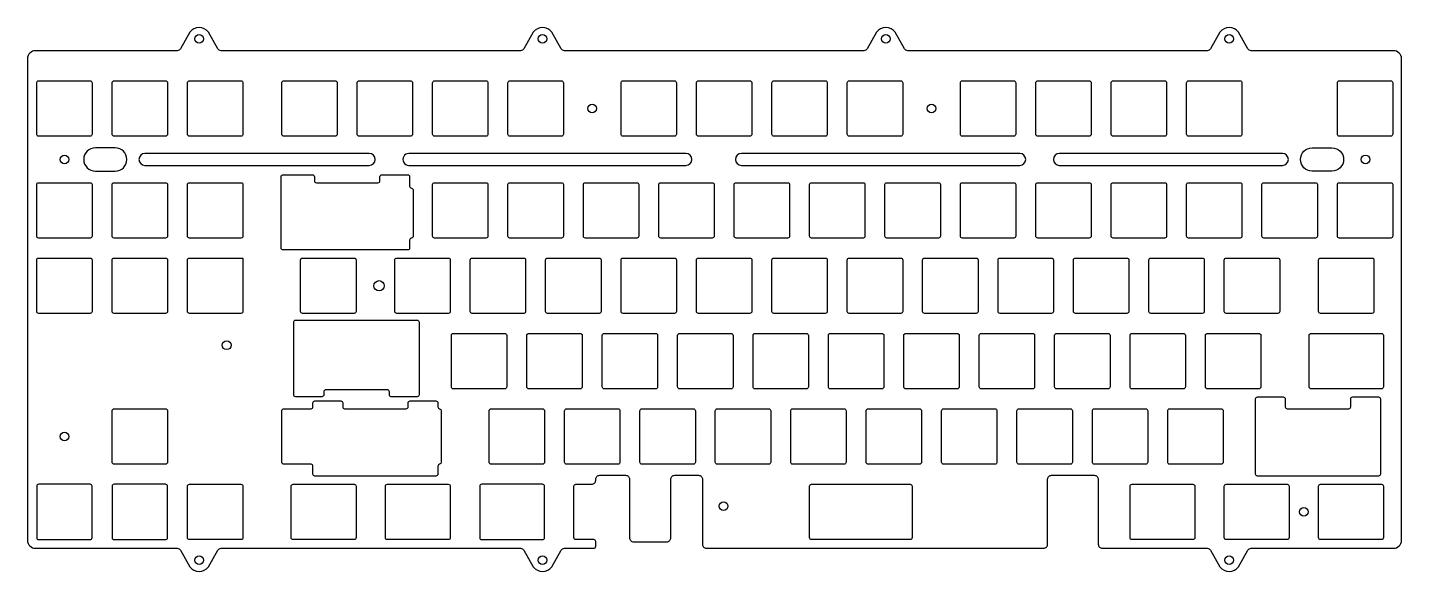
# Model space of a CAD drawing. Header units: millimetres. Extents: x -347 to 0, y -132 to 6.
import ezdxf

# ---------------------------------------------------------------- set-up
doc = ezdxf.new("R2010")
doc.units = ezdxf.units.MM
doc.layers.get('0').update_dxf_attribs({"linetype": 'CONTINUOUS'})

msp = doc.modelspace()

# ---------------------------------------------------------------- linework, layer by layer
for points in [[(-298.37, -125.73), (-222.78, -125.73, -0.269353), (-221.92, -126.24), (-219.53, -130.41, 0.511628), (-214.87, -130.41), (-212.49, -126.24, -0.269353), (-211.62, -125.73), (-204.26, -125.73, 0.414214), (-203.76, -125.23), (-203.76, -124.03, 0.414214), (-204.26, -123.53), (-208.76, -123.53, -0.414214), (-209.26, -123.03), (-209.26, -110.03, -0.414214), (-208.76, -109.53), (-204.76, -109.53, 0.414214), (-203.76, -108.53), (-203.76, -108.28, -0.414214), (-202.76, -107.28), (-196.21, -107.28, -0.414214), (-195.21, -108.28), (-195.21, -123.08, 0.414214), (-194.21, -124.08), (-185.79, -124.08, 0.414214), (-184.79, -123.08), (-184.79, -108.28, -0.414214), (-183.79, -107.28), (-177.79, -107.28, -0.414214), (-176.79, -108.28), (-176.79, -124.73, 0.414214), (-175.79, -125.73), (-90.58, -125.73, 0.414214), (-89.58, -124.73), (-89.58, -108.28, -0.414214), (-88.58, -107.28), (-77.79, -107.28, -0.414214), (-76.79, -108.28), (-76.79, -124.73, 0.414214), (-75.79, -125.73), (-49.3, -125.73, -0.269353), (-48.43, -126.24), (-46.04, -130.41, 0.511628), (-41.38, -130.41), (-39, -126.24, -0.269353), (-38.13, -125.73), (-2.18, -125.73, 0.414214), (-0.18, -123.73), (-0.18, -1.97, 0.414214), (-2.18, 0.03), (-38.13, 0.03, -0.269353), (-39, 0.53), (-41.38, 4.71, 0.511628), (-46.04, 4.71), (-48.43, 0.53, -0.269353), (-49.3, 0.03), (-124.88, 0.03, -0.269353), (-125.75, 0.53), (-128.13, 4.71, 0.511628), (-132.79, 4.71), (-135.17, 0.53, -0.269353), (-136.04, 0.03), (-211.62, 0.03, -0.269353), (-212.49, 0.53), (-214.87, 4.71, 0.511628), (-219.53, 4.71), (-221.92, 0.53, -0.269353), (-222.78, 0.03), (-298.37, 0.03, -0.269353), (-299.24, 0.53), (-301.62, 4.71, 0.511628), (-306.28, 4.71), (-308.66, 0.53, -0.269353), (-309.53, 0.03), (-345.32, 0.03, 0.414214), (-347.32, -1.97), (-347.32, -123.73, 0.414214), (-345.32, -125.73), (-309.53, -125.73, -0.269353), (-308.66, -126.24), (-306.28, -130.41, 0.511628), (-301.62, -130.41), (-299.24, -126.24, -0.269353)], [(-330.99, -8.08), (-330.99, -21.08, -0.414214), (-331.49, -21.58), (-344.49, -21.58, -0.414214), (-344.99, -21.08), (-344.99, -8.08, -0.414214), (-344.49, -7.58), (-331.49, -7.58, -0.414214)], [(-311.94, -8.08), (-311.94, -21.08, -0.414214), (-312.44, -21.58), (-325.44, -21.58, -0.414214), (-325.94, -21.08), (-325.94, -8.08, -0.414214), (-325.44, -7.58), (-312.44, -7.58, -0.414214)], [(-292.89, -8.08), (-292.89, -21.08, -0.414214), (-293.39, -21.58), (-306.39, -21.58, -0.414214), (-306.89, -21.08), (-306.89, -8.08, -0.414214), (-306.39, -7.58), (-293.39, -7.58, -0.414214)], [(-269.08, -8.08), (-269.08, -21.08, -0.414214), (-269.58, -21.58), (-282.58, -21.58, -0.414214), (-283.08, -21.08), (-283.08, -8.08, -0.414214), (-282.58, -7.58), (-269.58, -7.58, -0.414214)], [(-250.03, -8.08), (-250.03, -21.08, -0.414214), (-250.53, -21.58), (-263.53, -21.58, -0.414214), (-264.03, -21.08), (-264.03, -8.08, -0.414214), (-263.53, -7.58), (-250.53, -7.58, -0.414214)], [(-230.98, -8.08), (-230.98, -21.08, -0.414214), (-231.48, -21.58), (-244.48, -21.58, -0.414214), (-244.98, -21.08), (-244.98, -8.08, -0.414214), (-244.48, -7.58), (-231.48, -7.58, -0.414214)], [(-211.93, -8.08), (-211.93, -21.08, -0.414214), (-212.43, -21.58), (-225.43, -21.58, -0.414214), (-225.93, -21.08), (-225.93, -8.08, -0.414214), (-225.43, -7.58), (-212.43, -7.58, -0.414214)], [(-183.36, -8.08), (-183.36, -21.08, -0.414214), (-183.86, -21.58), (-196.86, -21.58, -0.414214), (-197.36, -21.08), (-197.36, -8.08, -0.414214), (-196.86, -7.58), (-183.86, -7.58, -0.414214)], [(-164.31, -8.08), (-164.31, -21.08, -0.414214), (-164.81, -21.58), (-177.81, -21.58, -0.414214), (-178.31, -21.08), (-178.31, -8.08, -0.414214), (-177.81, -7.58), (-164.81, -7.58, -0.414214)], [(-145.26, -8.08), (-145.26, -21.08, -0.414214), (-145.76, -21.58), (-158.76, -21.58, -0.414214), (-159.26, -21.08), (-159.26, -8.08, -0.414214), (-158.76, -7.58), (-145.76, -7.58, -0.414214)], [(-126.21, -8.08), (-126.21, -21.08, -0.414214), (-126.71, -21.58), (-139.71, -21.58, -0.414214), (-140.21, -21.08), (-140.21, -8.08, -0.414214), (-139.71, -7.58), (-126.71, -7.58, -0.414214)], [(-97.63, -8.08), (-97.63, -21.08, -0.414214), (-98.13, -21.58), (-111.13, -21.58, -0.414214), (-111.63, -21.08), (-111.63, -8.08, -0.414214), (-111.13, -7.58), (-98.13, -7.58, -0.414214)], [(-78.58, -8.08), (-78.58, -21.08, -0.414214), (-79.08, -21.58), (-92.08, -21.58, -0.414214), (-92.58, -21.08), (-92.58, -8.08, -0.414214), (-92.08, -7.58), (-79.08, -7.58, -0.414214)], [(-59.53, -8.08), (-59.53, -21.08, -0.414214), (-60.03, -21.58), (-73.03, -21.58, -0.414214), (-73.53, -21.08), (-73.53, -8.08, -0.414214), (-73.03, -7.58), (-60.03, -7.58, -0.414214)], [(-40.48, -8.08), (-40.48, -21.08, -0.414214), (-40.98, -21.58), (-53.98, -21.58, -0.414214), (-54.48, -21.08), (-54.48, -8.08, -0.414214), (-53.98, -7.58), (-40.98, -7.58, -0.414214)], [(-15.88, -7.58), (-2.88, -7.58, -0.414214), (-2.38, -8.08), (-2.38, -21.08, -0.414214), (-2.88, -21.58), (-15.88, -21.58, -0.414214), (-16.38, -21.08), (-16.38, -8.08, -0.414214)], [(-325.16, -30.41, 1), (-325.16, -24.51), (-330.16, -24.51, 1), (-330.16, -30.41)], [(-260.98, -28.96, 1), (-260.98, -25.96), (-317.66, -25.96, 1), (-317.66, -28.96)], [(-250.98, -25.96, 1.000001), (-250.98, -28.96), (-180.96, -28.96, 1), (-180.96, -25.96)], [(-96.63, -28.96, 0.999999), (-96.63, -25.96), (-166.96, -25.96, 1), (-166.96, -28.96)], [(-86.63, -25.96, 1), (-86.63, -28.96), (-30.26, -28.96, 1), (-30.26, -25.96)], [(-22.76, -24.51), (-17.76, -24.51, -1), (-17.76, -30.41), (-22.76, -30.41, -1)], [(-344.99, -46.83), (-344.99, -33.83, -0.414214), (-344.49, -33.33), (-331.49, -33.33, -0.414214), (-330.99, -33.83), (-330.99, -46.83, -0.414214), (-331.49, -47.33), (-344.49, -47.33, -0.414214)], [(-312.44, -47.33), (-325.44, -47.33, -0.414214), (-325.94, -46.83), (-325.94, -33.83, -0.414214), (-325.44, -33.33), (-312.44, -33.33, -0.414214), (-311.94, -33.83), (-311.94, -46.83, -0.414214)], [(-306.89, -46.83), (-306.89, -33.83, -0.414214), (-306.39, -33.33), (-293.39, -33.33, -0.414214), (-292.89, -33.83), (-292.89, -46.83, -0.414214), (-293.39, -47.33), (-306.39, -47.33, -0.414214)], [(-250.78, -34.21, 0.385337), (-250.33, -34.71, -0.385337), (-249.88, -35.21), (-249.88, -46.84, -0.385337), (-250.33, -47.34, 0.385337), (-250.78, -47.83), (-250.78, -49.83, -0.414214), (-251.28, -50.33), (-282.73, -50.33, -0.414214), (-283.23, -49.83), (-283.23, -31.83, -0.414214), (-282.73, -31.33), (-275.33, -31.33, -0.414214), (-274.83, -31.83), (-274.83, -32.83, 0.414214), (-274.33, -33.33), (-258.78, -33.33, 0.414214), (-258.28, -32.83), (-258.28, -31.83, -0.414214), (-257.78, -31.33), (-251.28, -31.33, -0.414214), (-250.78, -31.83)], [(-244.98, -46.83), (-244.98, -33.83, -0.414214), (-244.48, -33.33), (-231.48, -33.33, -0.414214), (-230.98, -33.83), (-230.98, -46.83, -0.414214), (-231.48, -47.33), (-244.48, -47.33, -0.414214)], [(-212.43, -47.33), (-225.43, -47.33, -0.414214), (-225.93, -46.83), (-225.93, -33.83, -0.414214), (-225.43, -33.33), (-212.43, -33.33, -0.414214), (-211.93, -33.83), (-211.93, -46.83, -0.414214)], [(-193.38, -47.33), (-206.38, -47.33, -0.414214), (-206.88, -46.83), (-206.88, -33.83, -0.414214), (-206.38, -33.33), (-193.38, -33.33, -0.414214), (-192.88, -33.83), (-192.88, -46.83, -0.414214)], [(-174.33, -47.33), (-187.33, -47.33, -0.414214), (-187.83, -46.83), (-187.83, -33.83, -0.414214), (-187.33, -33.33), (-174.33, -33.33, -0.414214), (-173.83, -33.83), (-173.83, -46.83, -0.414214)], [(-155.28, -47.33), (-168.28, -47.33, -0.414214), (-168.78, -46.83), (-168.78, -33.83, -0.414214), (-168.28, -33.33), (-155.28, -33.33, -0.414214), (-154.78, -33.83), (-154.78, -46.83, -0.414214)], [(-136.23, -47.33), (-149.23, -47.33, -0.414214), (-149.73, -46.83), (-149.73, -33.83, -0.414214), (-149.23, -33.33), (-136.23, -33.33, -0.414214), (-135.73, -33.83), (-135.73, -46.83, -0.414214)], [(-117.18, -47.33), (-130.18, -47.33, -0.414214), (-130.68, -46.83), (-130.68, -33.83, -0.414214), (-130.18, -33.33), (-117.18, -33.33, -0.414214), (-116.68, -33.83), (-116.68, -46.83, -0.414214)], [(-98.13, -47.33), (-111.13, -47.33, -0.414214), (-111.63, -46.83), (-111.63, -33.83, -0.414214), (-111.13, -33.33), (-98.13, -33.33, -0.414214), (-97.63, -33.83), (-97.63, -46.83, -0.414214)], [(-79.08, -47.33), (-92.08, -47.33, -0.414214), (-92.58, -46.83), (-92.58, -33.83, -0.414214), (-92.08, -33.33), (-79.08, -33.33, -0.414214), (-78.58, -33.83), (-78.58, -46.83, -0.414214)], [(-60.03, -47.33), (-73.03, -47.33, -0.414214), (-73.53, -46.83), (-73.53, -33.83, -0.414214), (-73.03, -33.33), (-60.03, -33.33, -0.414214), (-59.53, -33.83), (-59.53, -46.83, -0.414214)], [(-40.98, -47.33), (-53.98, -47.33, -0.414214), (-54.48, -46.83), (-54.48, -33.83, -0.414214), (-53.98, -33.33), (-40.98, -33.33, -0.414214), (-40.48, -33.83), (-40.48, -46.83, -0.414214)], [(-21.93, -47.33), (-34.93, -47.33, -0.414214), (-35.43, -46.83), (-35.43, -33.83, -0.414214), (-34.93, -33.33), (-21.93, -33.33, -0.414214), (-21.43, -33.83), (-21.43, -46.83, -0.414214)], [(-16.38, -46.83), (-16.38, -33.83, -0.414214), (-15.88, -33.33), (-2.88, -33.33, -0.414214), (-2.38, -33.83), (-2.38, -46.83, -0.414214), (-2.88, -47.33), (-15.88, -47.33, -0.414214)], [(-344.99, -65.88), (-344.99, -52.88, -0.414214), (-344.49, -52.38), (-331.49, -52.38, -0.414214), (-330.99, -52.88), (-330.99, -65.88, -0.414214), (-331.49, -66.38), (-344.49, -66.38, -0.414214)], [(-312.44, -66.38), (-325.44, -66.38, -0.414214), (-325.94, -65.88), (-325.94, -52.88, -0.414214), (-325.44, -52.38), (-312.44, -52.38, -0.414214), (-311.94, -52.88), (-311.94, -65.88, -0.414214)], [(-293.39, -66.38), (-306.39, -66.38, -0.414214), (-306.89, -65.88), (-306.89, -52.88, -0.414214), (-306.39, -52.38), (-292.89, -52.38), (-292.89, -65.88, -0.414214)], [(-264.82, -66.38), (-277.82, -66.38, -0.414214), (-278.32, -65.88), (-278.32, -52.88, -0.414214), (-277.82, -52.38), (-264.82, -52.38, -0.414214), (-264.32, -52.88), (-264.32, -65.88, -0.414214)], [(-241.01, -66.38), (-254.01, -66.38, -0.414214), (-254.51, -65.88), (-254.51, -52.88, -0.414214), (-254.01, -52.38), (-241.01, -52.38, -0.414214), (-240.51, -52.88), (-240.51, -65.88, -0.414214)], [(-221.96, -66.38), (-234.96, -66.38, -0.414214), (-235.46, -65.88), (-235.46, -52.88, -0.414214), (-234.96, -52.38), (-221.96, -52.38, -0.414214), (-221.46, -52.88), (-221.46, -65.88, -0.414214)], [(-202.91, -66.38), (-215.91, -66.38, -0.414214), (-216.41, -65.88), (-216.41, -52.88, -0.414214), (-215.91, -52.38), (-202.91, -52.38, -0.414214), (-202.41, -52.88), (-202.41, -65.88, -0.414214)], [(-183.86, -66.38), (-196.86, -66.38, -0.414214), (-197.36, -65.88), (-197.36, -52.88, -0.414214), (-196.86, -52.38), (-183.86, -52.38, -0.414214), (-183.36, -52.88), (-183.36, -65.88, -0.414214)], [(-164.81, -66.38), (-177.81, -66.38, -0.414214), (-178.31, -65.88), (-178.31, -52.88, -0.414214), (-177.81, -52.38), (-164.81, -52.38, -0.414214), (-164.31, -52.88), (-164.31, -65.88, -0.414214)], [(-145.76, -66.38), (-158.76, -66.38, -0.414214), (-159.26, -65.88), (-159.26, -52.88, -0.414214), (-158.76, -52.38), (-145.76, -52.38, -0.414214), (-145.26, -52.88), (-145.26, -65.88, -0.414214)], [(-126.71, -66.38), (-139.71, -66.38, -0.414214), (-140.21, -65.88), (-140.21, -52.88, -0.414214), (-139.71, -52.38), (-126.71, -52.38, -0.414214), (-126.21, -52.88), (-126.21, -65.88, -0.414214)], [(-107.66, -66.38), (-120.66, -66.38, -0.414214), (-121.16, -65.88), (-121.16, -52.88, -0.414214), (-120.66, -52.38), (-107.66, -52.38, -0.414214), (-107.16, -52.88), (-107.16, -65.88, -0.414214)], [(-88.61, -66.38), (-101.61, -66.38, -0.414214), (-102.11, -65.88), (-102.11, -52.88, -0.414214), (-101.61, -52.38), (-88.61, -52.38, -0.414214), (-88.11, -52.88), (-88.11, -65.88, -0.414214)], [(-69.56, -66.38), (-82.56, -66.38, -0.414214), (-83.06, -65.88), (-83.06, -52.88, -0.414214), (-82.56, -52.38), (-69.56, -52.38, -0.414214), (-69.06, -52.88), (-69.06, -65.88, -0.414214)], [(-50.51, -66.38), (-63.51, -66.38, -0.414214), (-64.01, -65.88), (-64.01, -52.88, -0.414214), (-63.51, -52.38), (-50.51, -52.38, -0.414214), (-50.01, -52.88), (-50.01, -65.88, -0.414214)], [(-31.46, -66.38), (-44.46, -66.38, -0.414214), (-44.96, -65.88), (-44.96, -52.88, -0.414214), (-44.46, -52.38), (-31.46, -52.38, -0.414214), (-30.96, -52.88), (-30.96, -65.88, -0.414214)], [(-21.14, -65.88), (-21.14, -52.88, -0.414214), (-20.64, -52.38), (-7.64, -52.38, -0.414214), (-7.14, -52.88), (-7.14, -65.88, -0.414214), (-7.64, -66.38), (-20.64, -66.38, -0.414214)], [(-255.9, -86.18, 0.414214), (-256.4, -85.68), (-271.95, -85.68, 0.414214), (-272.45, -86.18), (-272.45, -86.93, -0.414214), (-272.95, -87.43), (-279.55, -87.43, -0.414214), (-280.05, -86.93), (-280.05, -68.58, -0.414214), (-279.55, -68.08), (-248.9, -68.08, -0.414214), (-248.4, -68.58), (-248.4, -86.93, -0.414214), (-248.9, -87.43), (-255.4, -87.43, -0.414214), (-255.9, -86.93)], [(-226.22, -71.93), (-226.22, -84.93, -0.414214), (-226.72, -85.43), (-239.72, -85.43, -0.414214), (-240.22, -84.93), (-240.22, -71.93, -0.414214), (-239.72, -71.43), (-226.72, -71.43, -0.414214)], [(-220.67, -71.43), (-207.67, -71.43, -0.414214), (-207.17, -71.93), (-207.17, -84.93, -0.414214), (-207.67, -85.43), (-220.67, -85.43, -0.414214), (-221.17, -84.93), (-221.17, -71.93, -0.414214)], [(-201.62, -71.43), (-188.62, -71.43, -0.414214), (-188.12, -71.93), (-188.12, -84.93, -0.414214), (-188.62, -85.43), (-201.62, -85.43, -0.414214), (-202.12, -84.93), (-202.12, -71.93, -0.414214)], [(-182.57, -71.43), (-169.57, -71.43, -0.414214), (-169.07, -71.93), (-169.07, -84.93, -0.414214), (-169.57, -85.43), (-182.57, -85.43, -0.414214), (-183.07, -84.93), (-183.07, -71.93, -0.414214)], [(-163.52, -71.43), (-150.52, -71.43, -0.414214), (-150.02, -71.93), (-150.02, -84.93, -0.414214), (-150.52, -85.43), (-163.52, -85.43, -0.414214), (-164.02, -84.93), (-164.02, -71.93, -0.414214)], [(-144.47, -71.43), (-131.47, -71.43, -0.414214), (-130.97, -71.93), (-130.97, -84.93, -0.414214), (-131.47, -85.43), (-144.47, -85.43, -0.414214), (-144.97, -84.93), (-144.97, -71.93, -0.414214)], [(-125.42, -71.43), (-112.42, -71.43, -0.414214), (-111.92, -71.93), (-111.92, -84.93, -0.414214), (-112.42, -85.43), (-125.42, -85.43, -0.414214), (-125.92, -84.93), (-125.92, -71.93, -0.414214)], [(-106.37, -71.43), (-93.37, -71.43, -0.414214), (-92.87, -71.93), (-92.87, -84.93, -0.414214), (-93.37, -85.43), (-106.37, -85.43, -0.414214), (-106.87, -84.93), (-106.87, -71.93, -0.414214)], [(-87.32, -71.43), (-74.32, -71.43, -0.414214), (-73.82, -71.93), (-73.82, -84.93, -0.414214), (-74.32, -85.43), (-87.32, -85.43, -0.414214), (-87.82, -84.93), (-87.82, -71.93, -0.414214)], [(-68.27, -71.43), (-55.27, -71.43, -0.414214), (-54.77, -71.93), (-54.77, -84.93, -0.414214), (-55.27, -85.43), (-68.27, -85.43, -0.414214), (-68.77, -84.93), (-68.77, -71.93, -0.414214)], [(-49.22, -71.43), (-36.22, -71.43, -0.414214), (-35.72, -71.93), (-35.72, -84.93, -0.414214), (-36.22, -85.43), (-49.22, -85.43, -0.414214), (-49.72, -84.93), (-49.72, -71.93, -0.414214)], [(-23.02, -71.43), (-5.26, -71.43, -0.414214), (-4.76, -71.93), (-4.76, -84.93, -0.414214), (-5.26, -85.43), (-23.02, -85.43, -0.414214), (-23.52, -84.93), (-23.52, -71.93, -0.414214)], [(-267.69, -89.98, 0.414214), (-267.19, -90.48), (-251.64, -90.48, 0.414214), (-251.14, -89.98), (-251.14, -88.98, -0.414214), (-250.64, -88.48), (-244.14, -88.48, -0.414214), (-243.64, -88.98), (-243.64, -90, 0.370864), (-243.21, -90.49, -0.370864), (-242.79, -90.98), (-242.79, -103.98, -0.370864), (-243.21, -104.48, 0.370864), (-243.64, -104.97), (-243.64, -106.98, -0.414214), (-244.14, -107.48), (-274.69, -107.48, -0.414214), (-275.19, -106.98), (-275.19, -104.98, 0.414214), (-275.69, -104.48), (-282.58, -104.48, -0.414214), (-283.08, -103.98), (-283.08, -90.98, -0.414214), (-282.58, -90.48), (-275.69, -90.48, 0.414214), (-275.19, -89.98), (-275.19, -88.98, -0.414214), (-274.69, -88.48), (-268.19, -88.48, -0.414214), (-267.69, -88.98)], [(-29.56, -89.98, 0.414214), (-29.06, -90.48), (-13.51, -90.48, 0.414214), (-13.01, -89.98), (-13.01, -87.98, -0.414214), (-12.51, -87.48), (-6.01, -87.48, -0.414214), (-5.51, -87.98), (-5.51, -106.98, -0.414214), (-6.01, -107.48), (-36.56, -107.48, -0.414214), (-37.06, -106.98), (-37.06, -87.98, -0.414214), (-36.56, -87.48), (-30.06, -87.48, -0.414214), (-29.56, -87.98)], [(-325.94, -103.98), (-325.94, -90.98, -0.414214), (-325.44, -90.48), (-312.44, -90.48, -0.414214), (-311.94, -90.98), (-311.94, -103.98, -0.414214), (-312.44, -104.48), (-325.44, -104.48, -0.414214)], [(-230.69, -103.98), (-230.69, -90.98, -0.414214), (-230.19, -90.48), (-217.19, -90.48, -0.414214), (-216.69, -90.98), (-216.69, -103.98, -0.414214), (-217.19, -104.48), (-230.19, -104.48, -0.414214)], [(-211.64, -103.98), (-211.64, -90.98, -0.414214), (-211.14, -90.48), (-198.14, -90.48, -0.414214), (-197.64, -90.98), (-197.64, -103.98, -0.414214), (-198.14, -104.48), (-211.14, -104.48, -0.414214)], [(-192.59, -103.98), (-192.59, -90.98, -0.414214), (-192.09, -90.48), (-179.09, -90.48, -0.414214), (-178.59, -90.98), (-178.59, -103.98, -0.414214), (-179.09, -104.48), (-192.09, -104.48, -0.414214)], [(-173.54, -103.98), (-173.54, -90.98, -0.414214), (-173.04, -90.48), (-160.04, -90.48, -0.414214), (-159.54, -90.98), (-159.54, -103.98, -0.414214), (-160.04, -104.48), (-173.04, -104.48, -0.414214)], [(-154.49, -103.98), (-154.49, -90.98, -0.414214), (-153.99, -90.48), (-140.99, -90.48, -0.414214), (-140.49, -90.98), (-140.49, -103.98, -0.414214), (-140.99, -104.48), (-153.99, -104.48, -0.414214)], [(-135.44, -103.98), (-135.44, -90.98, -0.414214), (-134.94, -90.48), (-121.94, -90.48, -0.414214), (-121.44, -90.98), (-121.44, -103.98, -0.414214), (-121.94, -104.48), (-134.94, -104.48, -0.414214)], [(-116.39, -103.98), (-116.39, -90.98, -0.414214), (-115.89, -90.48), (-102.89, -90.48, -0.414214), (-102.39, -90.98), (-102.39, -103.98, -0.414214), (-102.89, -104.48), (-115.89, -104.48, -0.414214)], [(-97.34, -103.98), (-97.34, -90.98, -0.414214), (-96.84, -90.48), (-83.84, -90.48, -0.414214), (-83.34, -90.98), (-83.34, -103.98, -0.414214), (-83.84, -104.48), (-96.84, -104.48, -0.414214)], [(-78.29, -103.98), (-78.29, -90.98, -0.414214), (-77.79, -90.48), (-64.79, -90.48, -0.414214), (-64.29, -90.98), (-64.29, -103.98, -0.414214), (-64.79, -104.48), (-77.79, -104.48, -0.414214)], [(-59.24, -103.98), (-59.24, -90.98, -0.414214), (-58.74, -90.48), (-45.74, -90.48, -0.414214), (-45.24, -90.98), (-45.24, -103.98, -0.414214), (-45.74, -104.48), (-58.74, -104.48, -0.414214)], [(-331.49, -123.53, 0.414214), (-330.99, -123.03), (-330.99, -110.03, 0.414214), (-331.49, -109.53), (-344.49, -109.53, 0.414214), (-344.99, -110.03), (-344.99, -123.03, 0.414214), (-344.49, -123.53)], [(-312.44, -123.53, 0.414214), (-311.94, -123.03), (-311.94, -110.03, 0.414214), (-312.44, -109.53), (-325.44, -109.53, 0.414214), (-325.94, -110.03), (-325.94, -123.03, 0.414214), (-325.44, -123.53)], [(-292.89, -110.03), (-292.89, -123.03, -0.414214), (-293.39, -123.53), (-306.39, -123.53, -0.414214), (-306.89, -123.03), (-306.89, -110.03, -0.414214), (-306.39, -109.53), (-293.39, -109.53, -0.414214)], [(-264.82, -123.53), (-280.2, -123.53, -0.414214), (-280.7, -123.03), (-280.7, -110.03, -0.414214), (-280.2, -109.53), (-264.82, -109.53, -0.414214), (-264.32, -110.03), (-264.32, -123.03, -0.414214)], [(-256.89, -123.03), (-256.89, -110.03, -0.414214), (-256.39, -109.53), (-241.01, -109.53, -0.414214), (-240.51, -110.03), (-240.51, -123.03, -0.414214), (-241.01, -123.53), (-256.39, -123.53, -0.414214)], [(-217.19, -123.53, 0.414214), (-216.69, -123.03), (-216.69, -110.03, 0.414214), (-217.19, -109.53), (-232.57, -109.53, 0.414214), (-233.07, -110.03), (-233.07, -123.03, 0.414214), (-232.57, -123.53)], [(-123.82, -110.03), (-123.82, -123.03, -0.414214), (-124.32, -123.53), (-149.23, -123.53, -0.414214), (-149.73, -123.03), (-149.73, -110.03, -0.414214), (-149.23, -109.53), (-124.32, -109.53, -0.414214)], [(-52.39, -110.03), (-52.39, -123.03, -0.414214), (-52.89, -123.53), (-68.27, -123.53, -0.414214), (-68.77, -123.03), (-68.77, -110.03, -0.414214), (-68.27, -109.53), (-52.89, -109.53, -0.414214)], [(-44.46, -109.53), (-29.07, -109.53, -0.414214), (-28.57, -110.03), (-28.57, -123.03, -0.414214), (-29.07, -123.53), (-44.46, -123.53, -0.414214), (-44.96, -123.03), (-44.96, -110.03, -0.414214)], [(-21.14, -123.03), (-21.14, -110.03, -0.414214), (-20.64, -109.53), (-5.26, -109.53, -0.414214), (-4.76, -110.03), (-4.76, -123.03, -0.414214), (-5.26, -123.53), (-20.64, -123.53, -0.414214)]]:
    msp.add_lwpolyline(points, format="xyb", close=True)
for centre, radius in [((-303.95, 3.03), 1.1), ((-217.2, 3.03), 1.1), ((-130.46, 3.03), 1.1), ((-43.71, 3.03), 1.1), ((-204.64, -14.58), 1.1), ((-118.92, -14.58), 1.1), ((-337.99, -27.46), 1.1), ((-9.3, -27.44), 1.1), ((-258.51, -59.38), 1.3), ((-297, -74.42), 1.1), ((-337.99, -97.48), 1.1), ((-171.45, -115.07), 1.1), ((-24.87, -116.53), 1.1), ((-303.95, -128.73), 1.1), ((-217.2, -128.73), 1.1), ((-43.71, -128.73), 1.1)]:
    msp.add_circle(centre, radius)

doc.saveas('drawing.dxf')
